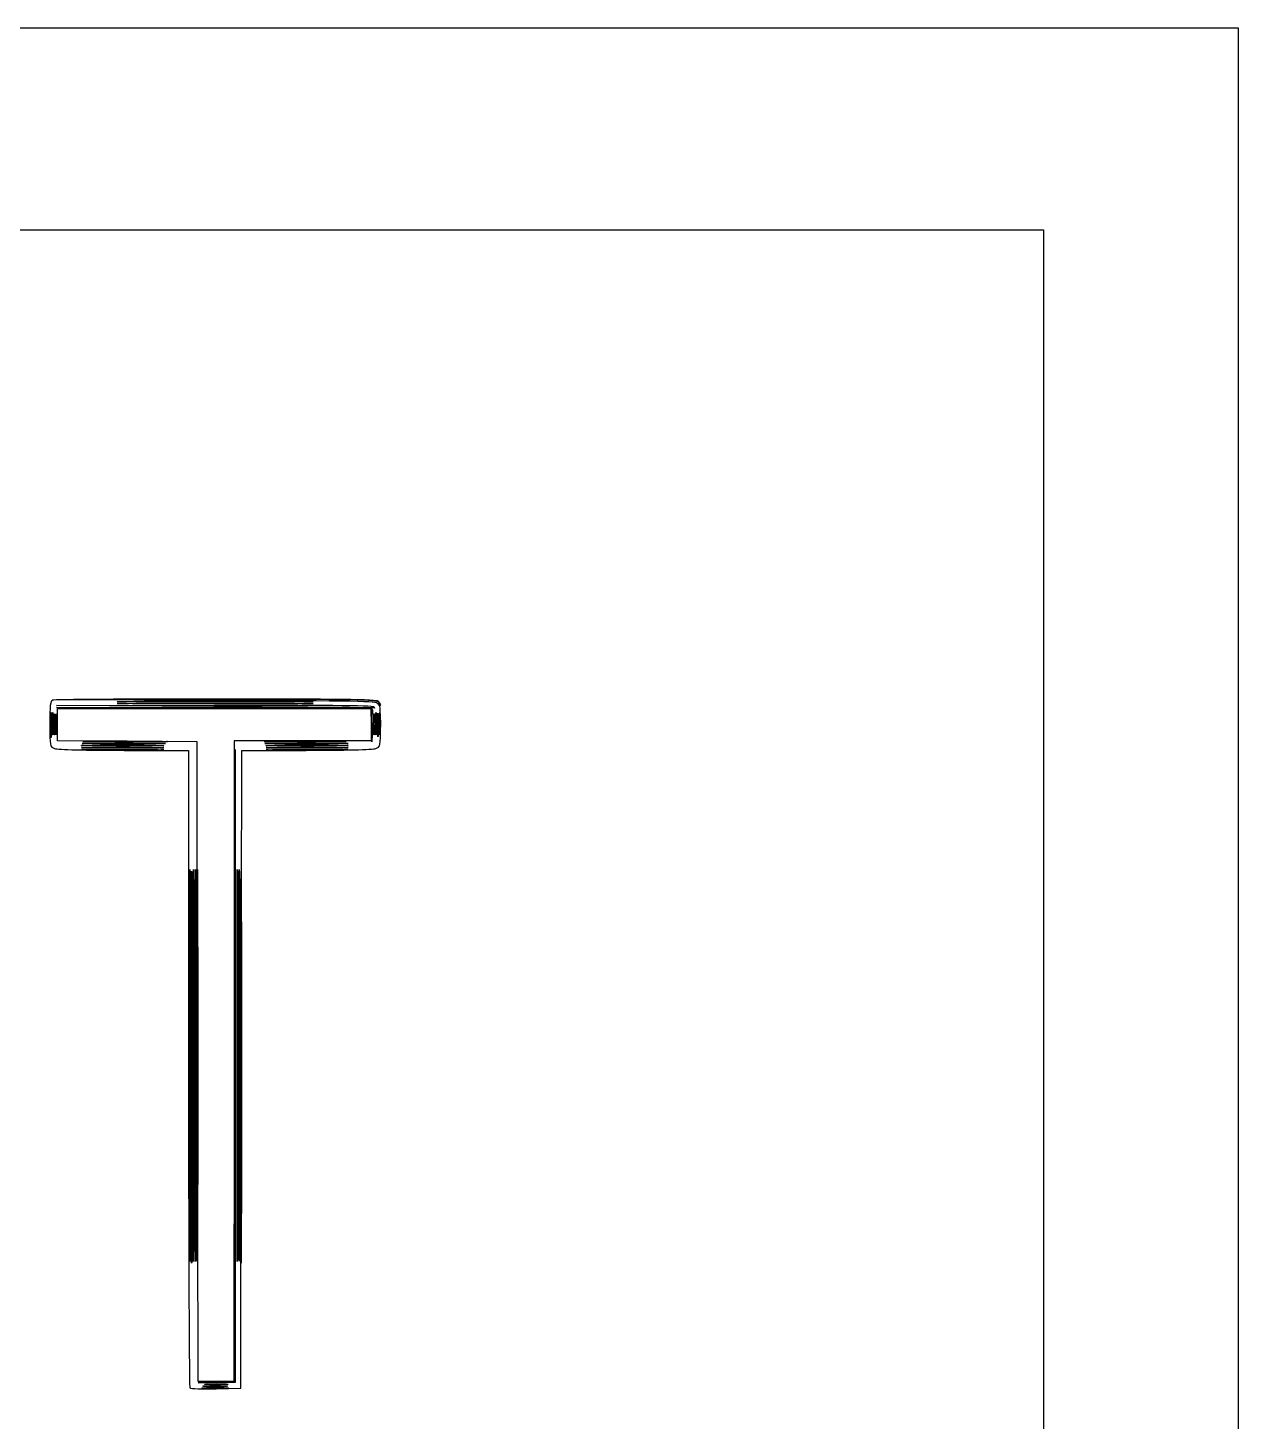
# Model space of a CAD drawing. Header units: millimetres. Extents: x 0 to 635, y 0 to 635.
# Drawn here: x 410.5 to 635, y 376.5 to 635 of the extents above; entities that cross this region are included whole.
import ezdxf

# ---------------------------------------------------------------- set-up
doc = ezdxf.new("R2010")
doc.units = ezdxf.units.MM
doc.layers.add('Layer_1', color=7, linetype='CONTINUOUS')

msp = doc.modelspace()

# ---------------------------------------------------------------- linework, layer by layer
at = {"layer": 'Layer_1', "color": 7}
for points in [[(0, 317.5), (0, 635), (317.5, 635), (635, 635), (635, 317.5), (635, 0), (317.5, 0), (0, 0)], [(35.46623, 597.50713), (598.87253, 597.50713), (598.87253, 36.12743), (35.46623, 36.12743)], [(430.47708, 510.02837)], [(430.47708, 509.67559)], [(475.42348, 509.57033)], [(441.94338, 443.17708), (441.85418, 502.53194), (428.88959, 502.62454), (415.92501, 502.71704), (415.92501, 505.7113), (415.92501, 508.70557), (445.02918, 508.70557), (474.13334, 508.70557), (474.13334, 505.70695), (474.13334, 502.70834), (461.43334, 502.70834), (448.73334, 502.70834), (448.73334, 443.26529), (448.73334, 383.82223), (445.38298, 383.82223), (442.03261, 383.82223)], [(445.20556, 509.05824)], [(414.99384, 505.88393)], [(474.96607, 505.88333)], [(475.67162, 505.88333)], [(421.81127, 501.91392)], [(421.81127, 501.56114)], [(422.01042, 502.26682)], [(422.20974, 502.61972)], [(455.67794, 502.61948)], [(455.87708, 502.26682)], [(456.03072, 501.91392)], [(456.03072, 501.56114)], [(421.81127, 501.20836)], [(445.38007, 383.72658), (448.73125, 383.84776), (448.82205, 442.48431), (448.91285, 501.12085), (448.91285, 442.38335), (448.91285, 383.64585), (445.47245, 383.62565), (442.03206, 383.60545), (445.3832, 383.72663)], [(456.03072, 501.20836)], [(440.43896, 442.55914)], [(440.79174, 442.20694)], [(441.14452, 442.55972)], [(441.4973, 442.55972)], [(441.85007, 442.55972)], [(449.25841, 442.55934)], [(449.61119, 442.56032)], [(449.96396, 442.20636)], [(443.17708, 382.67131)], [(443.35347, 383.02468)]]:
    msp.add_lwpolyline(points, close=True, dxfattribs=at)
for points in [[(445.12918, 510.20489), (415.04306, 510.29709), (445.07418, 510.38329)], [(445.20556, 509.05829), (415.74861, 509.24077), (445.09655, 509.32587)], [(474.20431, 505.61671), (474.13331, 508.70148), (444.94095, 508.79378), (415.74859, 508.88608), (444.95203, 508.97218)], [(414.64731, 505.70694), (414.64586, 505.70694)], [(415.3467, 505.70656), (415.34468, 505.70656)], [(415.69949, 505.70694), (415.69746, 505.70694)], [(474.39655, 505.32295), (474.2753, 502.53191), (474.20431, 505.61671)], [(474.61338, 505.70694), (474.61135, 505.70694)], [(475.32216, 505.70694), (475.3205, 505.70694)], [(428.29517, 500.94444), (440.26665, 500.94444), (440.26665, 441.91296)], [(450.05727, 441.76597), (450.14647, 500.94444), (462.11693, 500.94444)], [(445.36227, 382.48954), (449.96804, 382.58754), (450.05727, 441.76597)], [(443.71807, 383.37648), (443.71807, 383.37681)]]:
    msp.add_lwpolyline(points, dxfattribs=at)
for points in [[(415.07189, 510.25531), (414.60623, 510.07663), (414.51387, 509.34522), (414.51387, 505.83686)], [(445.34023, 510.46944), (428.99956, 510.46944), (415.37881, 510.37304), (415.07189, 510.25531)], [(445.20556, 509.93237), (429.00424, 509.93237), (422.37642, 509.97557), (430.47708, 510.02837)], [(445.20556, 509.57949), (429.00424, 509.57949), (422.37642, 509.62269), (430.47708, 509.67559)], [(430.47708, 510.02837), (438.57774, 510.08117), (451.83337, 510.08117), (459.93403, 510.02837)], [(430.47708, 509.67559), (438.57774, 509.72839), (451.83337, 509.72839), (459.93403, 509.67559)], [(445.07418, 510.38329), (471.61958, 510.45949), (475.15706, 510.40709), (475.55154, 509.93178)], [(445.09655, 509.32587), (464.37367, 509.38177), (474.51927, 509.28997), (474.6625, 509.05824)], [(475.42348, 509.5703), (475.23883, 510.05144), (471.81742, 510.12311), (445.12918, 510.20489)], [(459.93403, 510.02837), (468.03469, 509.97557), (461.40688, 509.93237), (445.20556, 509.93237)], [(459.93403, 509.67559), (468.03469, 509.62279), (461.40688, 509.57949), (445.20556, 509.57949)], [(475.47387, 510.04611), (475.15132, 510.36867), (467.97787, 510.46944), (445.34023, 510.46944)], [(475.81467, 509.21101), (475.71399, 509.11032), (475.53795, 509.27201), (475.42348, 509.57033)], [(475.8972, 505.62766), (475.8972, 508.2646), (475.75327, 509.76669), (475.47387, 510.04611)], [(475.55154, 509.93178), (475.79696, 509.63605), (475.91539, 509.31171), (475.81467, 509.21101)], [(414.64586, 505.70694), (414.64586, 507.84125), (414.70476, 508.66889), (414.77498, 507.54615)], [(414.77498, 507.54615), (414.84518, 506.4234), (414.84458, 504.67715), (414.77498, 503.66559)], [(414.99384, 505.88393), (414.99384, 507.7272), (415.05334, 508.48126), (415.12596, 507.55963)], [(415.12596, 507.55963), (415.19866, 506.638), (415.19866, 505.12987), (415.12596, 504.20824)], [(415.34468, 505.70656), (415.34468, 507.45281), (415.40328, 508.21167), (415.47722, 507.3929)], [(415.47722, 507.3929), (415.55122, 506.57414), (415.55212, 505.14539), (415.48122, 504.2179)], [(415.69746, 505.70694), (415.69746, 507.45319), (415.75606, 508.21205), (415.83, 507.39328)], [(415.83, 507.39328), (415.904, 506.57452), (415.9049, 505.14577), (415.834, 504.21828)], [(444.95203, 508.97218), (469.07762, 509.04338), (474.18697, 508.97618), (474.33665, 508.58615)], [(474.77151, 508.79062), (474.71161, 508.83742), (461.40688, 508.95789), (445.20556, 509.05824)], [(474.33665, 508.58615), (474.43625, 508.32646), (474.46327, 506.85802), (474.39655, 505.32295)], [(474.61135, 505.70694), (474.61135, 507.45319), (474.66995, 508.21205), (474.74389, 507.39328)], [(474.6625, 509.05824), (474.78241, 508.86422), (474.83148, 508.74378), (474.77151, 508.79062)], [(474.74389, 507.39328), (474.81789, 506.57452), (474.81879, 505.14577), (474.74789, 504.21828)], [(474.96607, 505.88333), (474.96607, 507.7266), (475.02547, 508.48066), (475.09818, 507.55903)], [(475.09818, 507.55903), (475.17088, 506.6374), (475.17088, 505.12927), (475.09818, 504.20764)], [(475.3205, 505.70694), (475.3205, 507.64722), (475.3807, 508.39596), (475.45216, 507.37081)], [(475.45216, 507.37081), (475.52366, 506.34566), (475.52286, 504.75816), (475.45216, 503.84304)], [(475.67162, 505.88333), (475.67162, 507.7266), (475.73102, 508.48066), (475.80374, 507.55903)], [(475.80374, 507.55903), (475.87644, 506.6374), (475.87644, 505.12927), (475.80374, 504.20764)], [(414.51387, 505.83686), (414.51387, 501.6484), (414.51787, 501.63124), (415.41878, 501.28849)], [(414.77498, 503.66559), (414.70398, 502.65403), (414.6465, 503.57259), (414.64731, 505.70694)], [(415.12596, 504.20824), (415.05326, 503.28661), (414.99384, 504.04067), (414.99384, 505.88393)], [(415.48122, 504.2179), (415.40832, 503.29042), (415.34776, 503.96031), (415.3467, 505.70656)], [(415.834, 504.21828), (415.7611, 503.2908), (415.70055, 503.96069), (415.69949, 505.70694)], [(474.74789, 504.21828), (474.67499, 503.2908), (474.61444, 503.96069), (474.61338, 505.70694)], [(475.09818, 504.20764), (475.02548, 503.28601), (474.96607, 504.04007), (474.96607, 505.88333)], [(474.99229, 501.28849), (475.89015, 501.62985), (475.8972, 501.66376), (475.8972, 505.62766)], [(475.45216, 503.84304), (475.37976, 502.92791), (475.32124, 503.76664), (475.32216, 505.70694)], [(475.80374, 504.20764), (475.73104, 503.28601), (475.67162, 504.04007), (475.67162, 505.88333)], [(428.09583, 501.80881), (421.30486, 501.80869), (418.47682, 501.85601), (421.81127, 501.91392)], [(428.09583, 501.45604), (421.30486, 501.45592), (418.47682, 501.50324), (421.81127, 501.56114)], [(428.27222, 502.16181), (421.38424, 502.16181), (418.56642, 502.20911), (422.01042, 502.26682)], [(428.44861, 502.5148), (421.46361, 502.51491), (418.6561, 502.5621), (422.20974, 502.61972)], [(421.81127, 501.91392), (425.14573, 501.97182), (430.70198, 501.97192), (434.1585, 501.91414)], [(421.81127, 501.56114), (425.14573, 501.61904), (430.70198, 501.61914), (434.1585, 501.56136)], [(422.01042, 502.26682), (425.45441, 502.32462), (431.09003, 502.32462), (434.53403, 502.26682)], [(422.20974, 502.61972), (425.76334, 502.67732), (431.47834, 502.67722), (434.90974, 502.61951)], [(434.1585, 501.91414), (437.61501, 501.85634), (434.88681, 501.80893), (428.09583, 501.80881)], [(434.1585, 501.56136), (437.61501, 501.50356), (434.88681, 501.45616), (428.09583, 501.45604)], [(434.53403, 502.26682), (437.97802, 502.20912), (435.16021, 502.16181), (428.27222, 502.16181)], [(434.90974, 502.61951), (438.3411, 502.56181), (435.43361, 502.51468), (428.44861, 502.5148)], [(461.9625, 502.51437), (455.17153, 502.51425), (452.34348, 502.56157), (455.67794, 502.61948)], [(462.13889, 502.16181), (455.2509, 502.16181), (452.43309, 502.20911), (455.87708, 502.26682)], [(462.31528, 501.80881), (455.52431, 501.80869), (452.69626, 501.85601), (456.03072, 501.91392)], [(462.31528, 501.45604), (455.52431, 501.45592), (452.69626, 501.50324), (456.03072, 501.56114)], [(455.67794, 502.61948), (459.0124, 502.67738), (464.56865, 502.67748), (468.02516, 502.61969)], [(455.87708, 502.26682), (459.32108, 502.32462), (464.9567, 502.32462), (468.40069, 502.26682)], [(456.03072, 501.91392), (459.36517, 501.97182), (464.92142, 501.97192), (468.37794, 501.91414)], [(456.03072, 501.56114), (459.36517, 501.61904), (464.92142, 501.61914), (468.37794, 501.56136)], [(468.02516, 502.61969), (471.48168, 502.56189), (468.75347, 502.51449), (461.9625, 502.51437)], [(468.40069, 502.26682), (471.84469, 502.20912), (469.02688, 502.16181), (462.13889, 502.16181)], [(468.37794, 501.91414), (471.83446, 501.85634), (469.10625, 501.80893), (462.31528, 501.80881)], [(468.37794, 501.56136), (471.83446, 501.50356), (469.10625, 501.45616), (462.31528, 501.45604)], [(415.41878, 501.28849), (415.9422, 501.08949), (421.37049, 500.94444), (428.29517, 500.94444)], [(428.09583, 501.10326), (421.30486, 501.10314), (418.47682, 501.15046), (421.81127, 501.20836)], [(421.81127, 501.20836), (425.14573, 501.26626), (430.70198, 501.26636), (434.1585, 501.20858)], [(434.1585, 501.20858), (437.61501, 501.15078), (434.88681, 501.10338), (428.09583, 501.10326)], [(462.31528, 501.10326), (455.52431, 501.10314), (452.69626, 501.15046), (456.03072, 501.20836)], [(456.03072, 501.20836), (459.36517, 501.26626), (464.92142, 501.26636), (468.37794, 501.20858)], [(462.11693, 500.94444), (469.04093, 500.94444), (474.46888, 501.08949), (474.99229, 501.28849)], [(468.37794, 501.20858), (471.83446, 501.15078), (469.10625, 501.10338), (462.31528, 501.10326)], [(440.43896, 442.55914), (440.43896, 474.96178), (440.48046, 488.16518), (440.53116, 471.90003)], [(440.79174, 442.20694), (440.79174, 474.60958), (440.83324, 487.81298), (440.88394, 471.54784)], [(441.14452, 442.55972), (441.14452, 474.96236), (441.18602, 488.16576), (441.23672, 471.90061)], [(441.4973, 442.55972), (441.4973, 474.96236), (441.5388, 488.16576), (441.5895, 471.90061)], [(441.85007, 442.55972), (441.85007, 474.96236), (441.89157, 488.16576), (441.94237, 471.90061)], [(449.25841, 442.55934), (449.25841, 474.96198), (449.29991, 488.16538), (449.35061, 471.90023)], [(449.61119, 442.56032), (449.61119, 474.96296), (449.65269, 488.16636), (449.70339, 471.90121)], [(449.96396, 442.20636), (449.96396, 474.609), (450.00546, 487.8124), (450.05626, 471.54726)], [(440.53116, 471.90003), (440.58196, 455.63489), (440.58196, 429.12364), (440.53116, 412.98614)], [(440.88394, 471.54784), (440.93474, 455.28269), (440.93474, 428.77144), (440.88394, 412.63395)], [(441.23672, 471.90061), (441.28752, 455.63547), (441.28752, 429.12422), (441.23672, 412.98672)], [(441.5895, 471.90061), (441.6403, 455.63547), (441.6403, 429.12422), (441.5895, 412.98672)], [(441.94237, 471.90061), (441.99317, 455.63547), (441.99317, 429.12422), (441.94237, 412.98672)], [(449.35061, 471.90023), (449.40141, 455.63509), (449.40141, 429.12384), (449.35061, 412.98634)], [(449.70339, 471.90121), (449.75419, 455.63607), (449.75419, 429.12482), (449.70339, 412.98732)], [(450.05626, 471.54726), (450.10706, 455.28211), (450.10706, 428.77086), (450.05626, 412.63337)], [(440.53116, 412.98614), (440.48046, 396.84865), (440.43896, 410.1565), (440.43896, 442.55914)], [(440.88394, 412.63395), (440.83324, 396.49646), (440.79174, 409.80431), (440.79174, 442.20694)], [(441.23672, 412.98672), (441.18602, 396.84923), (441.14452, 410.15708), (441.14452, 442.55972)], [(441.5895, 412.98672), (441.5388, 396.84923), (441.4973, 410.15708), (441.4973, 442.55972)], [(441.94237, 412.98672), (441.89167, 396.84923), (441.85007, 410.15708), (441.85007, 442.55972)], [(449.35061, 412.98634), (449.29991, 396.84885), (449.25841, 410.1567), (449.25841, 442.55934)], [(449.70339, 412.98732), (449.65269, 396.84983), (449.61119, 410.15768), (449.61119, 442.56032)], [(450.05626, 412.63337), (450.00556, 396.49588), (449.96396, 409.80373), (449.96396, 442.20636)], [(440.26665, 441.91296), (440.26665, 409.44565), (440.37689, 382.77125), (440.51158, 382.63653)], [(440.51158, 382.63653), (440.64631, 382.50181), (442.82912, 382.43567), (445.36227, 382.48954)], [(445.20556, 382.54402), (442.97424, 382.54402), (442.06142, 382.60132), (443.17708, 382.67131)], [(445.20556, 382.89511), (443.16826, 382.89511), (442.33483, 382.95341), (443.35347, 383.02468)], [(445.38194, 383.24483), (443.44167, 383.24583), (442.69293, 383.30503), (443.71807, 383.37648)], [(443.17708, 382.67131), (444.29274, 382.74131), (446.11837, 382.74131), (447.23403, 382.67131)], [(443.35347, 383.02468), (444.37212, 383.09598), (446.03899, 383.09598), (447.05764, 383.02468)], [(443.71807, 383.37681), (444.74324, 383.44831), (446.33074, 383.44751), (447.24585, 383.37481)], [(447.05764, 383.02468), (448.07628, 382.95338), (447.24285, 382.89511), (445.20556, 382.89511)], [(447.23403, 382.67131), (448.34969, 382.60131), (447.43688, 382.54402), (445.20556, 382.54402)], [(447.24585, 383.37481), (448.16099, 383.30241), (447.32225, 383.24391), (445.38194, 383.24483)]]:
    msp.add_open_spline(points, degree=3, dxfattribs=at)

doc.saveas('drawing.dxf')
